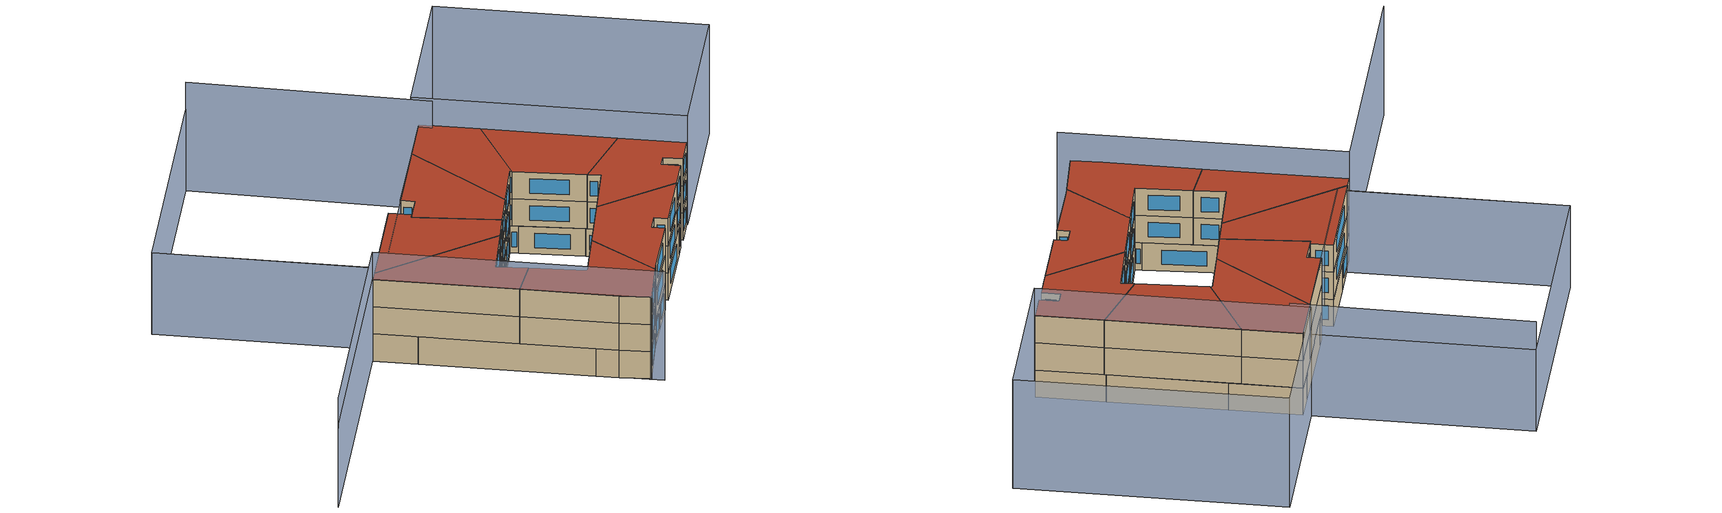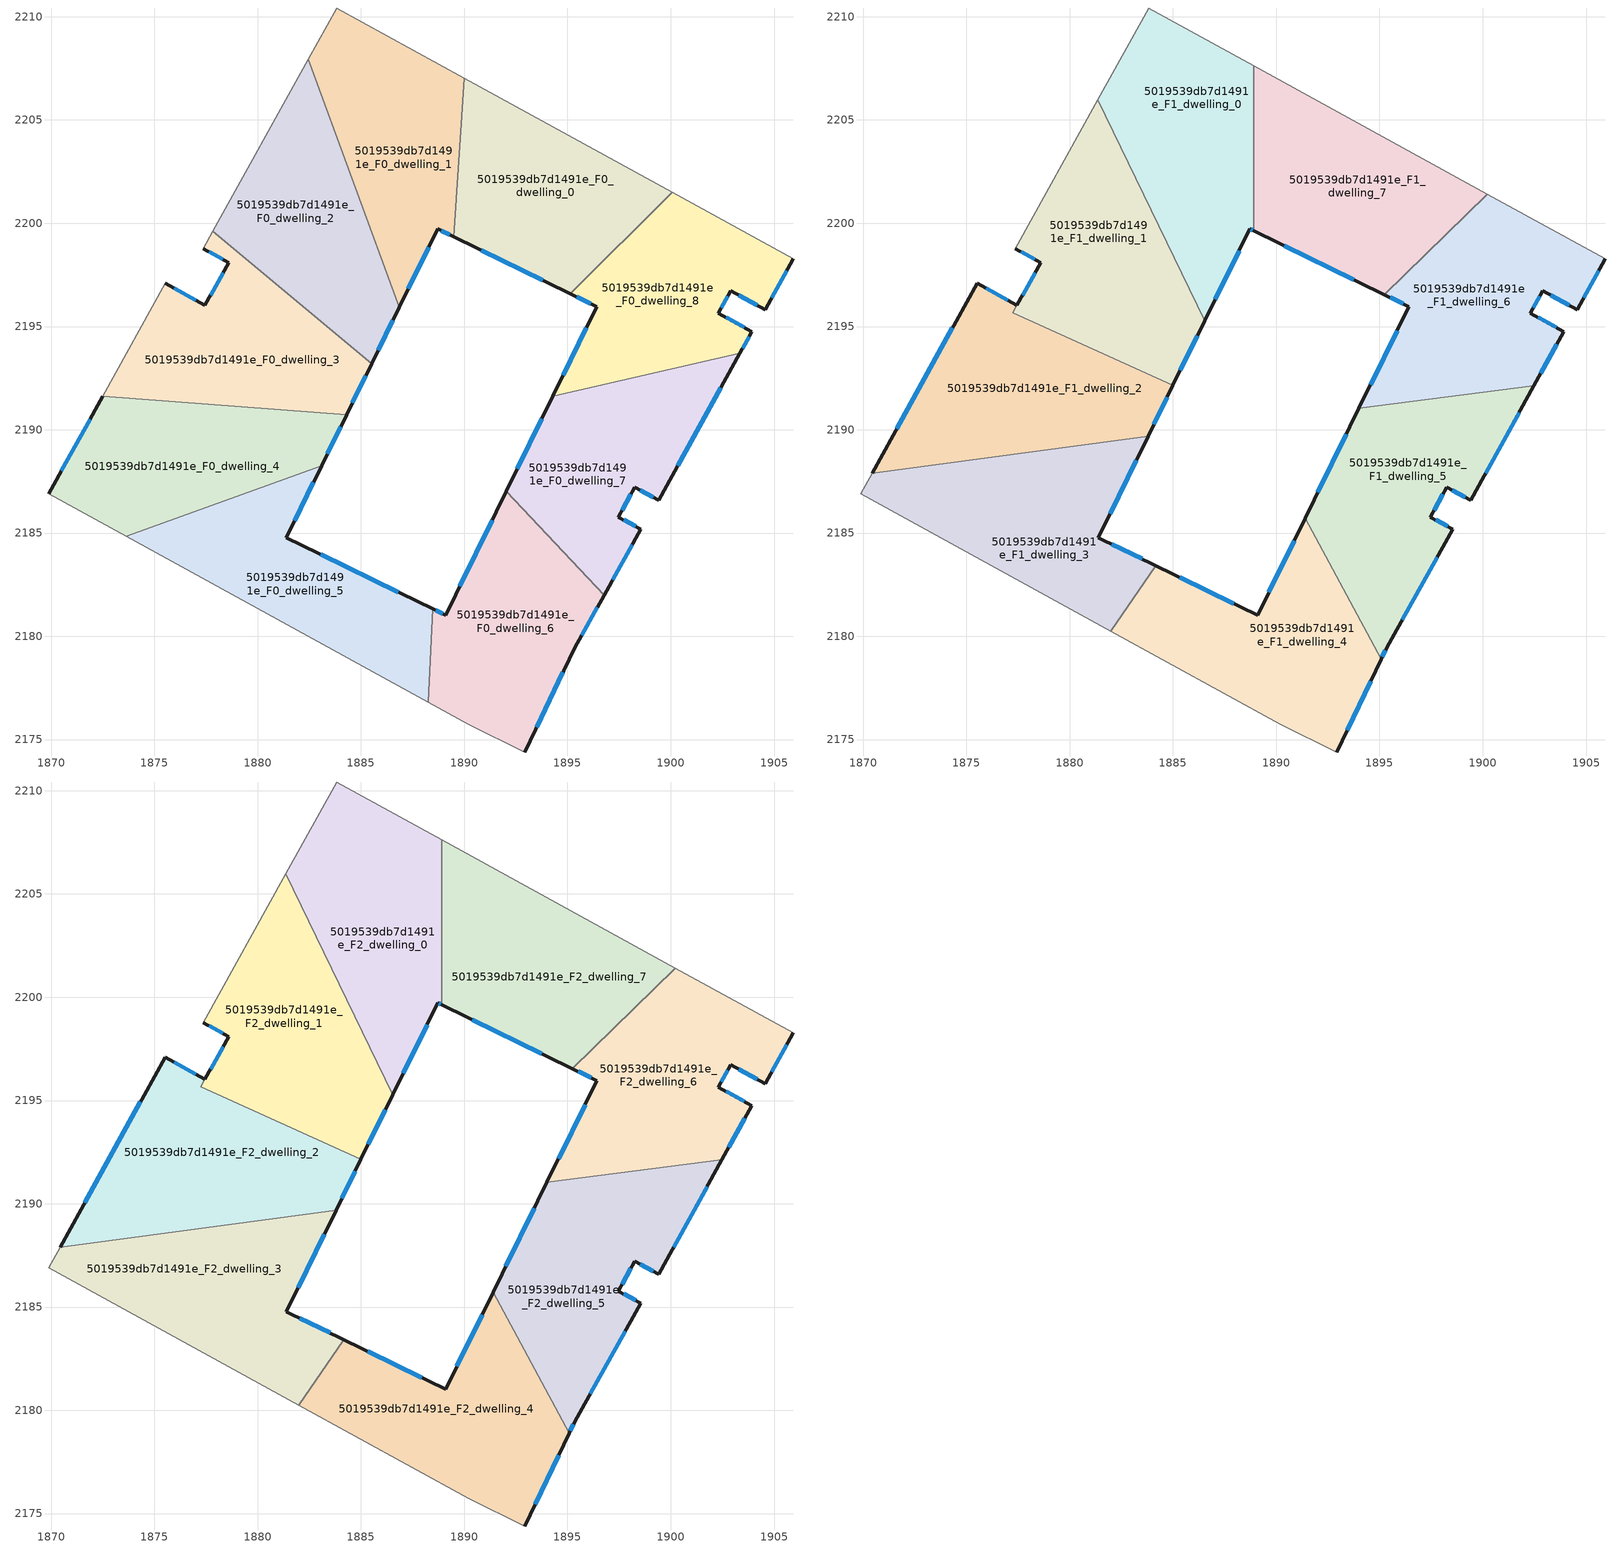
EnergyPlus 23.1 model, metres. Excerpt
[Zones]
5019539db7d1491e_F0_dwelling_0
 floor ground (EU_floor_Construction): 1900.07,2201.5 1895.14,2196.59 1889.49,2199.34 1889.99,2207.03 z0
 wall outside (EU_wall_Construction): 1889.49,2199.34 1895.14,2196.59 z0:3
 wall to 5019539db7d1491e_F0_dwelling_1 (EU_wall_Construction): 1889.99,2207.03 1889.49,2199.34 z0:3
 wall adiabatic (EU_wall_Construction): 1900.07,2201.5 1889.99,2207.03 z0:3
 wall to 5019539db7d1491e_F0_dwelling_8 (EU_wall_Construction): 1895.14,2196.59 1900.07,2201.5 z0:3
 window (EU_Window_Construction): 1890.82,2198.7 1893.81,2197.23 z0.7:2.3
 ceiling adiabatic (EU_roof_Construction): 1900.07,2201.5 1889.99,2207.03 1889.49,2199.35 1895.14,2196.59 z3
5019539db7d1491e_F0_dwelling_1
 floor ground (EU_floor_Construction): 1889.99,2207.03 1889.49,2199.34 1888.71,2199.72 1886.85,2195.93 1882.44,2207.93 1883.82,2210.42 z0
 wall outside (EU_wall_Construction): 1886.85,2195.93 1888.71,2199.72 1889.49,2199.34 z0:3
 wall to 5019539db7d1491e_F0_dwelling_2 (EU_wall_Construction): 1882.44,2207.93 1886.85,2195.93 z0:3
 wall adiabatic (EU_wall_Construction): 1889.99,2207.03 1883.82,2210.42 1882.44,2207.93 z0:3
 window (EU_Window_Construction): 1888.9,2199.64 1889.31,2199.43 / 1887.29,2196.82 1888.28,2198.83 z0.7:2.3
5019539db7d1491e_F0_dwelling_2
 floor ground (EU_floor_Construction): 1882.44,2207.93 1886.85,2195.93 1885.52,2193.2 1877.84,2199.61 z0
 wall outside (EU_wall_Construction): 1885.52,2193.2 1886.85,2195.93 z0:3
 wall to 5019539db7d1491e_F0_dwelling_3 (EU_wall_Construction): 1877.84,2199.61 1885.52,2193.2 z0:3
 wall adiabatic (EU_wall_Construction): 1882.44,2207.93 1877.84,2199.61 z0:3
 window (EU_Window_Construction): 1885.83,2193.84 1886.54,2195.29 z0.7:2.3
5019539db7d1491e_F0_dwelling_3
 floor ground (EU_floor_Construction): 1885.52,2193.2 1884.3,2190.73 1872.5,2191.63 1875.52,2197.09 1877.45,2196.03 1878.59,2198.1 1877.37,2198.77 1877.84,2199.61 z0
 wall outside (EU_wall_Construction): 1877.37,2198.77 1878.59,2198.1 1877.45,2196.03 1875.52,2197.09 / 1884.3,2190.73 1885.52,2193.2 z0:3
 wall adiabatic (EU_wall_Construction): 1877.84,2199.61 1877.37,2198.77 / 1875.52,2197.09 1872.5,2191.63 z0:3
 wall to 5019539db7d1491e_F0_dwelling_4 (EU_wall_Construction): 1872.5,2191.63 1884.3,2190.73 z0:3
 window (EU_Window_Construction): 1878.32,2197.61 1877.72,2196.52 / 1877.66,2198.61 1878.3,2198.25 / 1884.59,2191.31 1885.23,2192.62 / 1876.99,2196.28 1875.97,2196.85 z0.7:2.3
5019539db7d1491e_F0_dwelling_4
 floor ground (EU_floor_Construction): 1884.3,2190.73 1883.1,2188.27 1873.63,2184.83 1869.88,2186.89 1872.5,2191.63 z0
 wall outside (EU_wall_Construction): 1883.1,2188.27 1884.3,2190.73 / 1872.5,2191.63 1869.88,2186.89 z0:3
 wall to 5019539db7d1491e_F0_dwelling_5 (EU_wall_Construction): 1873.63,2184.83 1883.1,2188.27 z0:3
 wall adiabatic (EU_wall_Construction): 1869.88,2186.89 1873.63,2184.83 z0:3
 window (EU_Window_Construction): 1883.38,2188.84 1884.02,2190.15 / 1871.89,2190.52 1870.5,2188.01 z0.7:2.3
5019539db7d1491e_F0_dwelling_5
 floor ground (EU_floor_Construction): 1883.1,2188.27 1881.39,2184.78 1888.48,2181.32 1888.27,2176.8 1873.63,2184.83 z0
 wall outside (EU_wall_Construction): 1888.48,2181.32 1881.39,2184.78 1883.1,2188.27 z0:3
 wall to 5019539db7d1491e_F0_dwelling_6 (EU_wall_Construction): 1888.27,2176.8 1888.48,2181.32 z0:3
 wall adiabatic (EU_wall_Construction): 1873.63,2184.83 1888.27,2176.8 z0:3
 window (EU_Window_Construction): 1881.79,2185.6 1882.69,2187.45 / 1886.82,2182.14 1883.05,2183.97 z0.7:2.3
5019539db7d1491e_F0_dwelling_6
 floor ground (EU_floor_Construction): 1892.04,2187.03 1896.77,2182 1895.35,2179.46 1892.94,2174.4 1890.21,2175.74 1888.27,2176.8 1888.48,2181.32 1889.1,2181.02 z0
 wall outside (EU_wall_Construction): 1892.04,2187.03 1889.1,2181.02 1888.48,2181.32 / 1892.94,2174.4 1895.35,2179.46 1896.77,2182 z0:3
 wall adiabatic (EU_wall_Construction): 1888.27,2176.8 1890.21,2175.74 1892.94,2174.4 z0:3
 wall to 5019539db7d1491e_F0_dwelling_7 (EU_wall_Construction): 1896.77,2182 1892.04,2187.03 z0:3
 window (EU_Window_Construction): 1888.95,2181.09 1888.63,2181.25 / 1891.35,2185.62 1889.79,2182.43 / 1895.68,2180.05 1896.43,2181.4 / 1893.5,2175.59 1894.78,2178.27 z0.7:2.3
5019539db7d1491e_F0_dwelling_7
 floor ground (EU_floor_Construction): 1903.35,2193.7 1899.42,2186.59 1898.25,2187.22 1897.45,2185.77 1898.55,2185.18 1896.77,2182 1892.04,2187.03 1894.29,2191.61 z0
 wall outside (EU_wall_Construction): 1896.77,2182 1898.55,2185.18 1897.45,2185.77 1898.25,2187.22 1899.42,2186.59 1903.35,2193.7 / 1894.29,2191.61 1892.04,2187.03 z0:3
 wall to 5019539db7d1491e_F0_dwelling_8 (EU_wall_Construction): 1903.35,2193.7 1894.29,2191.61 z0:3
 window (EU_Window_Construction): 1897.64,2186.11 1898.06,2186.88 / 1898.3,2185.32 1897.71,2185.63 / 1897.19,2182.74 1898.13,2184.43 / 1893.76,2190.54 1892.57,2188.11 / 1900.34,2188.26 1902.42,2192.03 / 1898.53,2187.07 1899.14,2186.74 z0.7:2.3
5019539db7d1491e_F0_dwelling_8
 floor ground (EU_floor_Construction): 1905.93,2198.27 1904.57,2195.81 1902.9,2196.73 1902.31,2195.65 1903.93,2194.75 1903.35,2193.7 1894.29,2191.61 1896.42,2195.96 1895.14,2196.59 1900.07,2201.5 z0
 wall outside (EU_wall_Construction): 1903.35,2193.7 1903.93,2194.75 1902.31,2195.65 1902.9,2196.73 1904.57,2195.81 1905.93,2198.27 / 1895.14,2196.59 1896.42,2195.96 1894.29,2191.61 z0:3
 wall adiabatic (EU_wall_Construction): 1905.93,2198.27 1900.07,2201.5 z0:3
 window (EU_Window_Construction): 1903.48,2193.95 1903.79,2194.51 / 1895.92,2194.94 1894.79,2192.63 / 1895.44,2196.44 1896.12,2196.11 / 1904.89,2196.39 1905.61,2197.69 / 1903.29,2196.51 1904.18,2196.02 / 1902.45,2195.9 1902.76,2196.47 / 1903.55,2194.96 1902.69,2195.44 z0.7:2.3
5019539db7d1491e_F1_dwelling_0
 floor to 5019539db7d1491e_F0_dwelling_1 (EU_floor_Construction): 1888.9,2207.63 1888.9,2199.63 1888.71,2199.72 1886.85,2195.93 1882.44,2207.93 1883.82,2210.42 z3
 floor to 5019539db7d1491e_F0_dwelling_2 (EU_floor_Construction): 1882.44,2207.93 1886.85,2195.93 1886.53,2195.28 1881.36,2205.97 z3
 wall outside (EU_wall_Construction): 1886.53,2195.28 1888.71,2199.72 1888.9,2199.63 z3:6
 wall to 5019539db7d1491e_F1_dwelling_7 (EU_wall_Construction): 1888.9,2199.63 1888.9,2207.63 z3:6
 wall to 5019539db7d1491e_F1_dwelling_1 (EU_wall_Construction): 1881.35,2205.97 1886.53,2195.28 z3:6
 wall adiabatic (EU_wall_Construction): 1888.9,2207.63 1883.82,2210.42 1881.35,2205.97 z3:6
 window (EU_Window_Construction): 1888.76,2199.7 1888.86,2199.65 / 1887.04,2196.32 1888.2,2198.68 z3.7:5.3
5019539db7d1491e_F1_dwelling_1
 floor to 5019539db7d1491e_F0_dwelling_2 (EU_floor_Construction): 1881.36,2205.97 1886.53,2195.28 1885.51,2193.2 1877.84,2199.61 z3
 floor to 5019539db7d1491e_F0_dwelling_3 (EU_floor_Construction): 1885.51,2193.2 1885,2192.15 1877.24,2195.67 1878.59,2198.1 1877.37,2198.77 1877.84,2199.61 z3
 wall outside (EU_wall_Construction): 1877.37,2198.77 1878.59,2198.1 1877.45,2196.03 / 1885,2192.15 1886.53,2195.28 z3:6
 wall adiabatic (EU_wall_Construction): 1881.35,2205.97 1877.37,2198.77 z3:6
 wall to 5019539db7d1491e_F1_dwelling_2 (EU_wall_Construction): 1877.45,2196.03 1877.24,2195.67 1885,2192.15 z3:6
 window (EU_Window_Construction): 1877.66,2198.61 1878.3,2198.25 / 1885.36,2192.88 1886.17,2194.54 / 1878.32,2197.61 1877.72,2196.52 z3.7:5.3
5019539db7d1491e_F1_dwelling_2
 floor to 5019539db7d1491e_F0_dwelling_3 (EU_floor_Construction): 1885,2192.15 1884.3,2190.73 1872.5,2191.63 1875.52,2197.09 1877.45,2196.03 1877.24,2195.67 z3
 floor to 5019539db7d1491e_F0_dwelling_4 (EU_floor_Construction): 1884.3,2190.73 1883.79,2189.69 1870.44,2187.9 1872.5,2191.63 z3
 wall outside (EU_wall_Construction): 1877.45,2196.03 1875.52,2197.09 1870.44,2187.9 / 1883.79,2189.69 1885,2192.15 z3:6
 wall to 5019539db7d1491e_F1_dwelling_3 (EU_wall_Construction): 1870.44,2187.9 1883.79,2189.69 z3:6
 window (EU_Window_Construction): 1874.32,2194.94 1871.63,2190.06 / 1876.99,2196.28 1875.97,2196.85 / 1884.08,2190.27 1884.72,2191.57 z3.7:5.3
5019539db7d1491e_F1_dwelling_3
 floor to 5019539db7d1491e_F0_dwelling_5 (EU_floor_Construction): 1883.1,2188.27 1881.39,2184.78 1884.17,2183.43 1881.99,2180.24 1873.63,2184.83 z3
 floor to 5019539db7d1491e_F0_dwelling_4 (EU_floor_Construction): 1883.79,2189.69 1883.1,2188.27 1873.63,2184.83 1869.88,2186.89 1870.44,2187.9 z3
 wall outside (EU_wall_Construction): 1884.17,2183.43 1881.39,2184.78 1883.79,2189.69 z3:6
 wall to 5019539db7d1491e_F1_dwelling_4 (EU_wall_Construction): 1881.99,2180.24 1884.17,2183.43 z3:6
 wall adiabatic (EU_wall_Construction): 1870.44,2187.9 1869.88,2186.89 1881.99,2180.24 z3:6
 window (EU_Window_Construction): 1881.95,2185.93 1883.23,2188.54 / 1883.51,2183.75 1882.04,2184.46 z3.7:5.3
5019539db7d1491e_F1_dwelling_4
 floor to 5019539db7d1491e_F0_dwelling_6 (EU_floor_Construction): 1891.4,2185.72 1895.08,2178.89 1892.94,2174.4 1890.21,2175.74 1888.27,2176.8 1888.48,2181.32 1889.1,2181.02 z3
 floor to 5019539db7d1491e_F0_dwelling_5 (EU_floor_Construction): 1888.48,2181.32 1888.27,2176.8 1881.99,2180.24 1884.17,2183.43 z3
 wall outside (EU_wall_Construction): 1891.4,2185.72 1889.1,2181.02 1884.17,2183.43 / 1892.94,2174.4 1895.08,2178.89 z3:6
 wall adiabatic (EU_wall_Construction): 1881.99,2180.24 1890.21,2175.74 1892.94,2174.4 z3:6
 wall to 5019539db7d1491e_F1_dwelling_5 (EU_wall_Construction): 1895.08,2178.89 1891.4,2185.72 z3:6
 window (EU_Window_Construction): 1887.94,2181.59 1885.33,2182.86 / 1890.86,2184.62 1889.64,2182.13 / 1893.44,2175.45 1894.57,2177.83 z3.7:5.3
5019539db7d1491e_F1_dwelling_5
 floor to 5019539db7d1491e_F0_dwelling_7 (EU_floor_Construction): 1902.48,2192.12 1899.42,2186.59 1898.25,2187.22 1897.45,2185.77 1898.55,2185.18 1896.77,2182 1892.04,2187.03 1894,2191.03 z3
 floor to 5019539db7d1491e_F0_dwelling_6 (EU_floor_Construction): 1892.04,2187.03 1896.77,2182 1895.35,2179.46 1895.08,2178.89 1891.4,2185.72 z3
 wall outside (EU_wall_Construction): 1895.08,2178.89 1895.35,2179.46 1898.55,2185.18 1897.45,2185.77 1898.25,2187.22 1899.42,2186.59 1902.48,2192.12 / 1894,2191.03 1891.4,2185.72 z3:6
 wall to 5019539db7d1491e_F1_dwelling_6 (EU_wall_Construction): 1902.48,2192.12 1894,2191.03 z3:6
 window (EU_Window_Construction): 1897.64,2186.11 1898.06,2186.88 / 1898.3,2185.32 1897.71,2185.63 / 1896.1,2180.8 1897.8,2183.84 / 1895.14,2179.02 1895.28,2179.32 / 1893.39,2189.78 1892.01,2186.97 / 1900.14,2187.89 1901.76,2190.83 / 1898.53,2187.07 1899.14,2186.74 z3.7:5.3
5019539db7d1491e_F1_dwelling_6
 floor to 5019539db7d1491e_F0_dwelling_8 (EU_floor_Construction): 1905.93,2198.27 1904.57,2195.81 1902.9,2196.73 1902.31,2195.65 1903.93,2194.75 1903.35,2193.7 1894.29,2191.61 1896.42,2195.96 1895.23,2196.54 1900.22,2201.41 z3
 floor to 5019539db7d1491e_F0_dwelling_7 (EU_floor_Construction): 1903.35,2193.7 1902.48,2192.12 1894,2191.03 1894.29,2191.61 z3
 wall outside (EU_wall_Construction): 1902.48,2192.12 1903.93,2194.75 1902.31,2195.65 1902.9,2196.73 1904.57,2195.81 1905.93,2198.27 / 1895.23,2196.54 1896.42,2195.96 1894,2191.03 z3:6
 wall to 5019539db7d1491e_F1_dwelling_7 (EU_wall_Construction): 1900.22,2201.41 1895.23,2196.54 z3:6
 wall adiabatic (EU_wall_Construction): 1905.93,2198.27 1900.22,2201.41 z3:6
 window (EU_Window_Construction): 1902.82,2192.74 1903.59,2194.14 / 1895.85,2194.8 1894.57,2192.19 / 1895.51,2196.41 1896.14,2196.1 / 1904.89,2196.39 1905.61,2197.69 / 1903.29,2196.51 1904.18,2196.02 / 1902.45,2195.9 1902.76,2196.47 / 1903.55,2194.96 1902.69,2195.44 z3.7:5.3
5019539db7d1491e_F1_dwelling_7
 floor to 5019539db7d1491e_F0_dwelling_1 (EU_floor_Construction): 1889.99,2207.03 1889.49,2199.35 1888.9,2199.63 1888.9,2207.63 z3
 floor to 5019539db7d1491e_F0_dwelling_8 (EU_floor_Construction): 1900.22,2201.41 1895.23,2196.54 1895.14,2196.59 1900.07,2201.5 z3
 floor adiabatic (EU_floor_Construction): 1900.07,2201.5 1895.14,2196.59 1895.23,2196.54 1889.49,2199.35 1889.99,2207.03 z3
 wall outside (EU_wall_Construction): 1888.9,2199.63 1895.23,2196.54 z3:6
 wall adiabatic (EU_wall_Construction): 1900.22,2201.41 1888.9,2207.63 z3:6
 window (EU_Window_Construction): 1890.39,2198.91 1893.75,2197.27 z3.7:5.3
5019539db7d1491e_F2_dwelling_0
 floor to 5019539db7d1491e_F1_dwelling_0 (EU_floor_Construction): 1888.9,2207.63 1888.9,2199.63 1888.71,2199.72 1886.53,2195.28 1881.35,2205.97 1883.82,2210.42 z6
 wall outside (EU_wall_Construction): 1886.53,2195.28 1888.71,2199.72 1888.9,2199.63 z6:9
 wall to 5019539db7d1491e_F2_dwelling_7 (EU_wall_Construction): 1888.9,2199.63 1888.9,2207.63 z6:9
 wall to 5019539db7d1491e_F2_dwelling_1 (EU_wall_Construction): 1881.35,2205.97 1886.53,2195.28 z6:9
 wall adiabatic (EU_wall_Construction): 1888.9,2207.63 1883.82,2210.42 1881.35,2205.97 z6:9
 window (EU_Window_Construction): 1888.76,2199.7 1888.86,2199.65 / 1887.04,2196.32 1888.2,2198.68 z6.7:8.3
 roof outside (EU_roof_Construction): 1886.53,2195.28 1888.71,2199.72 1888.9,2199.63 1888.9,2207.63 1883.82,2210.42 1881.35,2205.97 z9
5019539db7d1491e_F2_dwelling_1
 floor to 5019539db7d1491e_F1_dwelling_1 (EU_floor_Construction): 1881.35,2205.97 1886.53,2195.28 1885,2192.15 1877.24,2195.67 1878.59,2198.1 1877.37,2198.77 z6
 wall outside (EU_wall_Construction): 1877.37,2198.77 1878.59,2198.1 1877.45,2196.03 / 1885,2192.15 1886.53,2195.28 z6:9
 wall adiabatic (EU_wall_Construction): 1881.35,2205.97 1877.37,2198.77 z6:9
 wall to 5019539db7d1491e_F2_dwelling_2 (EU_wall_Construction): 1877.45,2196.03 1877.24,2195.67 1885,2192.15 z6:9
 window (EU_Window_Construction): 1877.66,2198.61 1878.3,2198.25 / 1885.36,2192.88 1886.17,2194.54 / 1878.32,2197.61 1877.72,2196.52 z6.7:8.3
 roof outside (EU_roof_Construction): 1885,2192.15 1886.53,2195.28 1881.35,2205.97 1877.37,2198.77 1878.59,2198.1 1877.24,2195.67 z9
5019539db7d1491e_F2_dwelling_2
 floor to 5019539db7d1491e_F1_dwelling_2 (EU_floor_Construction): 1885,2192.15 1883.79,2189.69 1870.44,2187.9 1875.52,2197.09 1877.45,2196.03 1877.24,2195.67 z6
 wall outside (EU_wall_Construction): 1877.45,2196.03 1875.52,2197.09 1870.44,2187.9 / 1883.79,2189.69 1885,2192.15 z6:9
 wall to 5019539db7d1491e_F2_dwelling_3 (EU_wall_Construction): 1870.44,2187.9 1883.79,2189.69 z6:9
 window (EU_Window_Construction): 1874.32,2194.94 1871.63,2190.06 / 1876.99,2196.28 1875.97,2196.85 / 1884.08,2190.27 1884.72,2191.57 z6.7:8.3
 roof outside (EU_roof_Construction): 1883.79,2189.69 1885,2192.15 1877.24,2195.67 1877.45,2196.03 1875.52,2197.09 1870.44,2187.9 z9
5019539db7d1491e_F2_dwelling_3
 floor to 5019539db7d1491e_F1_dwelling_3 (EU_floor_Construction): 1883.79,2189.69 1881.39,2184.78 1884.17,2183.43 1881.99,2180.24 1869.88,2186.89 1870.44,2187.9 z6
 wall outside (EU_wall_Construction): 1884.17,2183.43 1881.39,2184.78 1883.79,2189.69 z6:9
 wall to 5019539db7d1491e_F2_dwelling_4 (EU_wall_Construction): 1881.99,2180.24 1884.17,2183.43 z6:9
 wall adiabatic (EU_wall_Construction): 1870.44,2187.9 1869.88,2186.89 1881.99,2180.24 z6:9
 window (EU_Window_Construction): 1881.95,2185.93 1883.23,2188.54 / 1883.51,2183.75 1882.04,2184.46 z6.7:8.3
 roof outside (EU_roof_Construction): 1881.99,2180.24 1884.17,2183.43 1881.39,2184.78 1883.79,2189.69 1870.44,2187.9 1869.88,2186.89 z9
5019539db7d1491e_F2_dwelling_4
 floor to 5019539db7d1491e_F1_dwelling_4 (EU_floor_Construction): 1891.4,2185.72 1895.08,2178.89 1892.94,2174.4 1890.21,2175.74 1881.99,2180.24 1884.17,2183.43 1889.1,2181.02 z6
 wall outside (EU_wall_Construction): 1891.4,2185.72 1889.1,2181.02 1884.17,2183.43 / 1892.94,2174.4 1895.08,2178.89 z6:9
 wall adiabatic (EU_wall_Construction): 1881.99,2180.24 1890.21,2175.74 1892.94,2174.4 z6:9
 wall to 5019539db7d1491e_F2_dwelling_5 (EU_wall_Construction): 1895.08,2178.89 1891.4,2185.72 z6:9
 window (EU_Window_Construction): 1887.94,2181.59 1885.33,2182.86 / 1890.86,2184.62 1889.64,2182.13 / 1893.44,2175.45 1894.57,2177.83 z6.7:8.3
 roof outside (EU_roof_Construction): 1892.94,2174.4 1895.08,2178.89 1891.4,2185.72 1889.1,2181.02 1884.17,2183.43 1881.99,2180.24 1890.21,2175.74 z9
5019539db7d1491e_F2_dwelling_5
 floor to 5019539db7d1491e_F1_dwelling_5 (EU_floor_Construction): 1902.48,2192.12 1899.42,2186.59 1898.25,2187.22 1897.45,2185.77 1898.55,2185.18 1895.35,2179.46 1895.08,2178.89 1891.4,2185.72 1894,2191.03 z6
 wall outside (EU_wall_Construction): 1895.08,2178.89 1895.35,2179.46 1898.55,2185.18 1897.45,2185.77 1898.25,2187.22 1899.42,2186.59 1902.48,2192.12 / 1894,2191.03 1891.4,2185.72 z6:9
 wall to 5019539db7d1491e_F2_dwelling_6 (EU_wall_Construction): 1902.48,2192.12 1894,2191.03 z6:9
 window (EU_Window_Construction): 1897.64,2186.11 1898.06,2186.88 / 1898.3,2185.32 1897.71,2185.63 / 1896.1,2180.8 1897.8,2183.84 / 1895.14,2179.02 1895.28,2179.32 / 1893.39,2189.78 1892.01,2186.97 / 1900.14,2187.89 1901.76,2190.83 / 1898.53,2187.07 1899.14,2186.74 z6.7:8.3
 roof outside (EU_roof_Construction): 1895.35,2179.46 1898.55,2185.18 1897.45,2185.77 1898.25,2187.22 1899.42,2186.59 1902.48,2192.12 1894,2191.03 1891.4,2185.72 1895.08,2178.89 z9
5019539db7d1491e_F2_dwelling_6
 floor to 5019539db7d1491e_F1_dwelling_6 (EU_floor_Construction): 1905.93,2198.27 1904.57,2195.81 1902.9,2196.73 1902.31,2195.65 1903.93,2194.75 1902.48,2192.12 1894,2191.03 1896.42,2195.96 1895.23,2196.54 1900.22,2201.41 z6
 wall outside (EU_wall_Construction): 1902.48,2192.12 1903.93,2194.75 1902.31,2195.65 1902.9,2196.73 1904.57,2195.81 1905.93,2198.27 / 1895.23,2196.54 1896.42,2195.96 1894,2191.03 z6:9
 wall to 5019539db7d1491e_F2_dwelling_7 (EU_wall_Construction): 1900.22,2201.41 1895.23,2196.54 z6:9
 wall adiabatic (EU_wall_Construction): 1905.93,2198.27 1900.22,2201.41 z6:9
 window (EU_Window_Construction): 1902.82,2192.74 1903.59,2194.14 / 1895.85,2194.8 1894.57,2192.19 / 1895.51,2196.41 1896.14,2196.1 / 1904.89,2196.39 1905.61,2197.69 / 1903.29,2196.51 1904.18,2196.02 / 1902.45,2195.9 1902.76,2196.47 / 1903.55,2194.96 1902.69,2195.44 z6.7:8.3
 roof outside (EU_roof_Construction): 1902.48,2192.12 1903.93,2194.75 1902.31,2195.65 1902.9,2196.73 1904.57,2195.81 1905.93,2198.27 1900.22,2201.41 1895.23,2196.54 1896.42,2195.96 1894,2191.03 z9
5019539db7d1491e_F2_dwelling_7
 floor to 5019539db7d1491e_F1_dwelling_7 (EU_floor_Construction): 1900.22,2201.41 1895.23,2196.54 1888.9,2199.63 1888.9,2207.63 z6
 wall outside (EU_wall_Construction): 1888.9,2199.63 1895.23,2196.54 z6:9
 wall adiabatic (EU_wall_Construction): 1900.22,2201.41 1888.9,2207.63 z6:9
 window (EU_Window_Construction): 1890.39,2198.91 1893.75,2197.27 z6.7:8.3
 roof outside (EU_roof_Construction): 1900.22,2201.41 1888.9,2207.63 1888.9,2199.63 1895.23,2196.54 z9
shading: 1857.54,2164.45 1869.83,2186.92 / 1869.83,2186.92 1893.97,2173.71 / 1884.78,2209.38 1864.6,2220.92 / 1906.01,2198.23 1883.16,2210.78 / 1883.16,2210.78 1890.87,2224.83 / 1890.87,2224.83 1913.72,2212.28 / 1913.72,2212.28 1906.01,2198.23 z0:12; 1852.46,2198.85 1870.89,2188.71 / 1870.89,2188.71 1857.52,2164.4 / 1852.43,2198.8 1864.63,2220.98 / 1864.63,2220.98 1883.82,2210.42 / 1883.82,2210.42 1871.62,2188.25 / 1871.62,2188.25 1852.43,2198.8 z0:9
[Building]
EU S2 Campaign: North Axis=0; Terrain=City; Solar Distribution=FullExterior
[Site:Location]
Budapest.Ferenc.Liszt.Intl.AP: Latitude=47.437; Longitude=19.256; Time Zone=1; Elevation=185
[SizingPeriod:WeatherFileDays]
AnnualSizingPeriod: Begin Month=1; Begin Day of Month=1; End Month=12; End Day of Month=31; Day of Week for Start Day=Monday; Use Weather File Daylight Saving Period=No; Use Weather File Rain and Snow Indicators=No
[MATERIAL]
EU_InternalMass_Material: Roughness=MediumRough; Thickness=0.1; Conductivity=1; Density=1800; Specific Heat=900; Thermal Absorptance=0.9; Solar Absorptance=0.7; Visible Absorptance=0.7
[MATERIAL:NOMASS] Roughness=MediumRough; Thermal Absorptance=0.9; Solar Absorptance=0.7; Visible Absorptance=0.7
Name | Thermal Resistance
EU_wall_NoMass | 0.832559
EU_roof_NoMass | 1.39638
EU_floor_NoMass | 0.872794
[WINDOWMATERIAL:SIMPLEGLAZINGSYSTEM]
EU_Window_SimpleGlazing: UFactor=2.79869; Solar Heat Gain Coefficient=0.75; Visible Transmittance=0.75
[CONSTRUCTION]
EU_wall_Construction: EU_wall_NoMass
EU_roof_Construction: EU_roof_NoMass
EU_floor_Construction: EU_floor_NoMass
EU_Window_Construction: EU_Window_SimpleGlazing
EU_InternalMass_Construction: EU_InternalMass_Material
[ZONE] Type=1; Multiplier=1; Ceiling Height=autocalculate; Floor Area=autocalculate; Part of Total Floor Area=Yes
Name | Volume
5019539db7d1491e_F0_dwelling_0 | 182.316
5019539db7d1491e_F1_dwelling_0; 5019539db7d1491e_F2_dwelling_0 | 205.116
5019539db7d1491e_F0_dwelling_1 | 182.335
5019539db7d1491e_F1_dwelling_1; 5019539db7d1491e_F2_dwelling_1 | 201.797
5019539db7d1491e_F0_dwelling_2 | 182.312
5019539db7d1491e_F1_dwelling_2; 5019539db7d1491e_F2_dwelling_2 | 208.417
5019539db7d1491e_F0_dwelling_3 | 182.293
5019539db7d1491e_F1_dwelling_3; 5019539db7d1491e_F2_dwelling_3 | 205.115
5019539db7d1491e_F0_dwelling_4 | 182.336
5019539db7d1491e_F1_dwelling_4; 5019539db7d1491e_F2_dwelling_4 | 205.125
5019539db7d1491e_F0_dwelling_5 | 182.307
5019539db7d1491e_F1_dwelling_5; 5019539db7d1491e_F2_dwelling_5 | 205.102
5019539db7d1491e_F0_dwelling_6 | 182.315
5019539db7d1491e_F1_dwelling_6; 5019539db7d1491e_F2_dwelling_6 | 205.106
5019539db7d1491e_F0_dwelling_7 | 182.318
5019539db7d1491e_F1_dwelling_7; 5019539db7d1491e_F2_dwelling_7 | 205.1
5019539db7d1491e_F0_dwelling_8 | 182.338
[INTERNALMASS] Construction=EU_InternalMass_Construction
Name | Zone or ZoneList | Surface Area
5019539db7d1491e_F0_dwelling_0_EU_InternalMass | 5019539db7d1491e_F0_dwelling_0 | 60.7719
5019539db7d1491e_F0_dwelling_1_EU_InternalMass | 5019539db7d1491e_F0_dwelling_1 | 60.7783
5019539db7d1491e_F0_dwelling_2_EU_InternalMass | 5019539db7d1491e_F0_dwelling_2 | 60.7708
5019539db7d1491e_F0_dwelling_3_EU_InternalMass | 5019539db7d1491e_F0_dwelling_3 | 60.7642
5019539db7d1491e_F0_dwelling_4_EU_InternalMass | 5019539db7d1491e_F0_dwelling_4 | 60.7785
5019539db7d1491e_F0_dwelling_5_EU_InternalMass | 5019539db7d1491e_F0_dwelling_5 | 60.7688
5019539db7d1491e_F0_dwelling_6_EU_InternalMass | 5019539db7d1491e_F0_dwelling_6 | 60.7717
5019539db7d1491e_F0_dwelling_7_EU_InternalMass | 5019539db7d1491e_F0_dwelling_7 | 60.7725
5019539db7d1491e_F0_dwelling_8_EU_InternalMass | 5019539db7d1491e_F0_dwelling_8 | 60.7792
5019539db7d1491e_F1_dwelling_0_EU_InternalMass | 5019539db7d1491e_F1_dwelling_0 | 68.3722
5019539db7d1491e_F1_dwelling_1_EU_InternalMass | 5019539db7d1491e_F1_dwelling_1 | 67.267
5019539db7d1491e_F1_dwelling_2_EU_InternalMass | 5019539db7d1491e_F1_dwelling_2 | 69.4719
5019539db7d1491e_F1_dwelling_3_EU_InternalMass | 5019539db7d1491e_F1_dwelling_3 | 68.3715
5019539db7d1491e_F1_dwelling_4_EU_InternalMass | 5019539db7d1491e_F1_dwelling_4 | 68.375
5019539db7d1491e_F1_dwelling_5_EU_InternalMass | 5019539db7d1491e_F1_dwelling_5 | 68.3673
5019539db7d1491e_F1_dwelling_6_EU_InternalMass | 5019539db7d1491e_F1_dwelling_6 | 68.3686
5019539db7d1491e_F1_dwelling_7_EU_InternalMass | 5019539db7d1491e_F1_dwelling_7 | 68.3667
5019539db7d1491e_F2_dwelling_0_EU_InternalMass | 5019539db7d1491e_F2_dwelling_0 | 68.3722
5019539db7d1491e_F2_dwelling_1_EU_InternalMass | 5019539db7d1491e_F2_dwelling_1 | 67.267
5019539db7d1491e_F2_dwelling_2_EU_InternalMass | 5019539db7d1491e_F2_dwelling_2 | 69.4719
5019539db7d1491e_F2_dwelling_3_EU_InternalMass | 5019539db7d1491e_F2_dwelling_3 | 68.3715
5019539db7d1491e_F2_dwelling_4_EU_InternalMass | 5019539db7d1491e_F2_dwelling_4 | 68.375
5019539db7d1491e_F2_dwelling_5_EU_InternalMass | 5019539db7d1491e_F2_dwelling_5 | 68.3673
5019539db7d1491e_F2_dwelling_6_EU_InternalMass | 5019539db7d1491e_F2_dwelling_6 | 68.3686
5019539db7d1491e_F2_dwelling_7_EU_InternalMass | 5019539db7d1491e_F2_dwelling_7 | 68.3667
[OTHEREQUIPMENT] Fuel Type=Electricity; Design Level Calculation Method=Watts/Area; Power per Zone Floor Area=1; Fraction Latent=0; Fraction Radiant=0; Fraction Lost=0; Carbon Dioxide Generation Rate=0; EndUse Subcategory=EU_Step8_InternalGains
Name | Zone or ZoneList or Space or SpaceList | Schedule
EU_Step8_InternalGain_5019539db7d1491e_F0_dwelling_0_f000 | 5019539db7d1491e_F0_dwelling_0 | EU_Step8_GainSchedule_5019539db7d1491e_F0_dwelling_0_f000
EU_Step8_InternalGain_5019539db7d1491e_F0_dwelling_1_f000 | 5019539db7d1491e_F0_dwelling_1 | EU_Step8_GainSchedule_5019539db7d1491e_F0_dwelling_1_f000
EU_Step8_InternalGain_5019539db7d1491e_F0_dwelling_2_f000 | 5019539db7d1491e_F0_dwelling_2 | EU_Step8_GainSchedule_5019539db7d1491e_F0_dwelling_2_f000
EU_Step8_InternalGain_5019539db7d1491e_F0_dwelling_3_f000 | 5019539db7d1491e_F0_dwelling_3 | EU_Step8_GainSchedule_5019539db7d1491e_F0_dwelling_3_f000
EU_Step8_InternalGain_5019539db7d1491e_F0_dwelling_4_f000 | 5019539db7d1491e_F0_dwelling_4 | EU_Step8_GainSchedule_5019539db7d1491e_F0_dwelling_4_f000
EU_Step8_InternalGain_5019539db7d1491e_F0_dwelling_5_f000 | 5019539db7d1491e_F0_dwelling_5 | EU_Step8_GainSchedule_5019539db7d1491e_F0_dwelling_5_f000
EU_Step8_InternalGain_5019539db7d1491e_F0_dwelling_6_f000 | 5019539db7d1491e_F0_dwelling_6 | EU_Step8_GainSchedule_5019539db7d1491e_F0_dwelling_6_f000
EU_Step8_InternalGain_5019539db7d1491e_F0_dwelling_7_f000 | 5019539db7d1491e_F0_dwelling_7 | EU_Step8_GainSchedule_5019539db7d1491e_F0_dwelling_7_f000
EU_Step8_InternalGain_5019539db7d1491e_F0_dwelling_8_f000 | 5019539db7d1491e_F0_dwelling_8 | EU_Step8_GainSchedule_5019539db7d1491e_F0_dwelling_8_f000
EU_Step8_InternalGain_5019539db7d1491e_F1_dwelling_0_f000 | 5019539db7d1491e_F1_dwelling_0 | EU_Step8_GainSchedule_5019539db7d1491e_F1_dwelling_0_f000
EU_Step8_InternalGain_5019539db7d1491e_F1_dwelling_1_f000 | 5019539db7d1491e_F1_dwelling_1 | EU_Step8_GainSchedule_5019539db7d1491e_F1_dwelling_1_f000
EU_Step8_InternalGain_5019539db7d1491e_F1_dwelling_2_f000 | 5019539db7d1491e_F1_dwelling_2 | EU_Step8_GainSchedule_5019539db7d1491e_F1_dwelling_2_f000
EU_Step8_InternalGain_5019539db7d1491e_F1_dwelling_3_f000 | 5019539db7d1491e_F1_dwelling_3 | EU_Step8_GainSchedule_5019539db7d1491e_F1_dwelling_3_f000
EU_Step8_InternalGain_5019539db7d1491e_F1_dwelling_4_f000 | 5019539db7d1491e_F1_dwelling_4 | EU_Step8_GainSchedule_5019539db7d1491e_F1_dwelling_4_f000
EU_Step8_InternalGain_5019539db7d1491e_F1_dwelling_5_f000 | 5019539db7d1491e_F1_dwelling_5 | EU_Step8_GainSchedule_5019539db7d1491e_F1_dwelling_5_f000
EU_Step8_InternalGain_5019539db7d1491e_F1_dwelling_6_f000 | 5019539db7d1491e_F1_dwelling_6 | EU_Step8_GainSchedule_5019539db7d1491e_F1_dwelling_6_f000
EU_Step8_InternalGain_5019539db7d1491e_F1_dwelling_7_f000 | 5019539db7d1491e_F1_dwelling_7 | EU_Step8_GainSchedule_5019539db7d1491e_F1_dwelling_7_f000
EU_Step8_InternalGain_5019539db7d1491e_F2_dwelling_0_f000 | 5019539db7d1491e_F2_dwelling_0 | EU_Step8_GainSchedule_5019539db7d1491e_F2_dwelling_0_f000
EU_Step8_InternalGain_5019539db7d1491e_F2_dwelling_1_f000 | 5019539db7d1491e_F2_dwelling_1 | EU_Step8_GainSchedule_5019539db7d1491e_F2_dwelling_1_f000
EU_Step8_InternalGain_5019539db7d1491e_F2_dwelling_2_f000 | 5019539db7d1491e_F2_dwelling_2 | EU_Step8_GainSchedule_5019539db7d1491e_F2_dwelling_2_f000
EU_Step8_InternalGain_5019539db7d1491e_F2_dwelling_3_f000 | 5019539db7d1491e_F2_dwelling_3 | EU_Step8_GainSchedule_5019539db7d1491e_F2_dwelling_3_f000
EU_Step8_InternalGain_5019539db7d1491e_F2_dwelling_4_f000 | 5019539db7d1491e_F2_dwelling_4 | EU_Step8_GainSchedule_5019539db7d1491e_F2_dwelling_4_f000
EU_Step8_InternalGain_5019539db7d1491e_F2_dwelling_5_f000 | 5019539db7d1491e_F2_dwelling_5 | EU_Step8_GainSchedule_5019539db7d1491e_F2_dwelling_5_f000
EU_Step8_InternalGain_5019539db7d1491e_F2_dwelling_6_f000 | 5019539db7d1491e_F2_dwelling_6 | EU_Step8_GainSchedule_5019539db7d1491e_F2_dwelling_6_f000
EU_Step8_InternalGain_5019539db7d1491e_F2_dwelling_7_f000 | 5019539db7d1491e_F2_dwelling_7 | EU_Step8_GainSchedule_5019539db7d1491e_F2_dwelling_7_f000
[ZONEVENTILATION:DESIGNFLOWRATE] Schedule=EU_AlwaysOn; Design Flow Rate Calculation Method=AirChanges/Hour; Air Changes per Hour=0.475469; Ventilation Type=Natural; Fan Pressure Rise=0; Fan Total Efficiency=1; Constant Term Coefficient=1; Temperature Term Coefficient=0; Velocity Term Coefficient=0; Velocity Squared Term Coefficient=0; Minimum Indoor Temperature=-100; Maximum Indoor Temperature=100; Delta Temperature=-100; Minimum Outdoor Temperature=-100; Maximum Outdoor Temperature=100; Maximum Wind Speed=40
Name | Zone or ZoneList or Space or SpaceList
EU_ConstantAir_5019539db7d1491e_F0_dwelling_0 | 5019539db7d1491e_F0_dwelling_0
EU_ConstantAir_5019539db7d1491e_F0_dwelling_1 | 5019539db7d1491e_F0_dwelling_1
EU_ConstantAir_5019539db7d1491e_F0_dwelling_2 | 5019539db7d1491e_F0_dwelling_2
EU_ConstantAir_5019539db7d1491e_F0_dwelling_3 | 5019539db7d1491e_F0_dwelling_3
EU_ConstantAir_5019539db7d1491e_F0_dwelling_4 | 5019539db7d1491e_F0_dwelling_4
EU_ConstantAir_5019539db7d1491e_F0_dwelling_5 | 5019539db7d1491e_F0_dwelling_5
EU_ConstantAir_5019539db7d1491e_F0_dwelling_6 | 5019539db7d1491e_F0_dwelling_6
EU_ConstantAir_5019539db7d1491e_F0_dwelling_7 | 5019539db7d1491e_F0_dwelling_7
EU_ConstantAir_5019539db7d1491e_F0_dwelling_8 | 5019539db7d1491e_F0_dwelling_8
EU_ConstantAir_5019539db7d1491e_F1_dwelling_0 | 5019539db7d1491e_F1_dwelling_0
EU_ConstantAir_5019539db7d1491e_F1_dwelling_1 | 5019539db7d1491e_F1_dwelling_1
EU_ConstantAir_5019539db7d1491e_F1_dwelling_2 | 5019539db7d1491e_F1_dwelling_2
EU_ConstantAir_5019539db7d1491e_F1_dwelling_3 | 5019539db7d1491e_F1_dwelling_3
EU_ConstantAir_5019539db7d1491e_F1_dwelling_4 | 5019539db7d1491e_F1_dwelling_4
EU_ConstantAir_5019539db7d1491e_F1_dwelling_5 | 5019539db7d1491e_F1_dwelling_5
EU_ConstantAir_5019539db7d1491e_F1_dwelling_6 | 5019539db7d1491e_F1_dwelling_6
EU_ConstantAir_5019539db7d1491e_F1_dwelling_7 | 5019539db7d1491e_F1_dwelling_7
EU_ConstantAir_5019539db7d1491e_F2_dwelling_0 | 5019539db7d1491e_F2_dwelling_0
EU_ConstantAir_5019539db7d1491e_F2_dwelling_1 | 5019539db7d1491e_F2_dwelling_1
EU_ConstantAir_5019539db7d1491e_F2_dwelling_2 | 5019539db7d1491e_F2_dwelling_2
EU_ConstantAir_5019539db7d1491e_F2_dwelling_3 | 5019539db7d1491e_F2_dwelling_3
EU_ConstantAir_5019539db7d1491e_F2_dwelling_4 | 5019539db7d1491e_F2_dwelling_4
EU_ConstantAir_5019539db7d1491e_F2_dwelling_5 | 5019539db7d1491e_F2_dwelling_5
EU_ConstantAir_5019539db7d1491e_F2_dwelling_6 | 5019539db7d1491e_F2_dwelling_6
EU_ConstantAir_5019539db7d1491e_F2_dwelling_7 | 5019539db7d1491e_F2_dwelling_7
[HVACTEMPLATE:THERMOSTAT] Constant Heating Setpoint=20; Constant Cooling Setpoint=50
EU_HeatOnly_5019539db7d1491e_F0_dwelling_0; EU_HeatOnly_5019539db7d1491e_F0_dwelling_1; EU_HeatOnly_5019539db7d1491e_F0_dwelling_2; EU_HeatOnly_5019539db7d1491e_F0_dwelling_3; EU_HeatOnly_5019539db7d1491e_F0_dwelling_4; EU_HeatOnly_5019539db7d1491e_F0_dwelling_5; EU_HeatOnly_5019539db7d1491e_F0_dwelling_6; EU_HeatOnly_5019539db7d1491e_F0_dwelling_7; EU_HeatOnly_5019539db7d1491e_F0_dwelling_8; EU_HeatOnly_5019539db7d1491e_F1_dwelling_0; EU_HeatOnly_5019539db7d1491e_F1_dwelling_1; EU_HeatOnly_5019539db7d1491e_F1_dwelling_2; EU_HeatOnly_5019539db7d1491e_F1_dwelling_3; EU_HeatOnly_5019539db7d1491e_F1_dwelling_4; EU_HeatOnly_5019539db7d1491e_F1_dwelling_5; EU_HeatOnly_5019539db7d1491e_F1_dwelling_6; EU_HeatOnly_5019539db7d1491e_F1_dwelling_7; EU_HeatOnly_5019539db7d1491e_F2_dwelling_0; EU_HeatOnly_5019539db7d1491e_F2_dwelling_1; EU_HeatOnly_5019539db7d1491e_F2_dwelling_2; EU_HeatOnly_5019539db7d1491e_F2_dwelling_3; EU_HeatOnly_5019539db7d1491e_F2_dwelling_4; EU_HeatOnly_5019539db7d1491e_F2_dwelling_5; EU_HeatOnly_5019539db7d1491e_F2_dwelling_6; EU_HeatOnly_5019539db7d1491e_F2_dwelling_7
[HVACTEMPLATE:ZONE:IDEALLOADSAIRSYSTEM] System Availability Schedule=EU_AlwaysOn; Maximum Heating Supply Air Temperature=50; Minimum Cooling Supply Air Temperature=13; Maximum Heating Supply Air Humidity Ratio=0.0156; Minimum Cooling Supply Air Humidity Ratio=0.0077; Heating Limit=NoLimit; Cooling Limit=NoLimit; Heating Availability Schedule=EU_AlwaysOn; Cooling Availability Schedule=EU_CoolingOff; Dehumidification Control Type=ConstantSensibleHeatRatio; Cooling Sensible Heat Ratio=0.7; Dehumidification Setpoint=60; Humidification Control Type=None; Humidification Setpoint=30; Outdoor Air Method=None; Outdoor Air Flow Rate per Person=0.00944; Outdoor Air Flow Rate per Zone Floor Area=0; Outdoor Air Flow Rate per Zone=0; Demand Controlled Ventilation Type=None; Outdoor Air Economizer Type=NoEconomizer; Heat Recovery Type=None; Sensible Heat Recovery Effectiveness=0.7; Latent Heat Recovery Effectiveness=0.65
Name | Template Thermostat
5019539db7d1491e_F0_dwelling_0 | EU_HeatOnly_5019539db7d1491e_F0_dwelling_0
5019539db7d1491e_F0_dwelling_1 | EU_HeatOnly_5019539db7d1491e_F0_dwelling_1
5019539db7d1491e_F0_dwelling_2 | EU_HeatOnly_5019539db7d1491e_F0_dwelling_2
5019539db7d1491e_F0_dwelling_3 | EU_HeatOnly_5019539db7d1491e_F0_dwelling_3
5019539db7d1491e_F0_dwelling_4 | EU_HeatOnly_5019539db7d1491e_F0_dwelling_4
5019539db7d1491e_F0_dwelling_5 | EU_HeatOnly_5019539db7d1491e_F0_dwelling_5
5019539db7d1491e_F0_dwelling_6 | EU_HeatOnly_5019539db7d1491e_F0_dwelling_6
5019539db7d1491e_F0_dwelling_7 | EU_HeatOnly_5019539db7d1491e_F0_dwelling_7
5019539db7d1491e_F0_dwelling_8 | EU_HeatOnly_5019539db7d1491e_F0_dwelling_8
5019539db7d1491e_F1_dwelling_0 | EU_HeatOnly_5019539db7d1491e_F1_dwelling_0
5019539db7d1491e_F1_dwelling_1 | EU_HeatOnly_5019539db7d1491e_F1_dwelling_1
5019539db7d1491e_F1_dwelling_2 | EU_HeatOnly_5019539db7d1491e_F1_dwelling_2
5019539db7d1491e_F1_dwelling_3 | EU_HeatOnly_5019539db7d1491e_F1_dwelling_3
5019539db7d1491e_F1_dwelling_4 | EU_HeatOnly_5019539db7d1491e_F1_dwelling_4
5019539db7d1491e_F1_dwelling_5 | EU_HeatOnly_5019539db7d1491e_F1_dwelling_5
5019539db7d1491e_F1_dwelling_6 | EU_HeatOnly_5019539db7d1491e_F1_dwelling_6
5019539db7d1491e_F1_dwelling_7 | EU_HeatOnly_5019539db7d1491e_F1_dwelling_7
5019539db7d1491e_F2_dwelling_0 | EU_HeatOnly_5019539db7d1491e_F2_dwelling_0
5019539db7d1491e_F2_dwelling_1 | EU_HeatOnly_5019539db7d1491e_F2_dwelling_1
5019539db7d1491e_F2_dwelling_2 | EU_HeatOnly_5019539db7d1491e_F2_dwelling_2
5019539db7d1491e_F2_dwelling_3 | EU_HeatOnly_5019539db7d1491e_F2_dwelling_3
5019539db7d1491e_F2_dwelling_4 | EU_HeatOnly_5019539db7d1491e_F2_dwelling_4
5019539db7d1491e_F2_dwelling_5 | EU_HeatOnly_5019539db7d1491e_F2_dwelling_5
5019539db7d1491e_F2_dwelling_6 | EU_HeatOnly_5019539db7d1491e_F2_dwelling_6
5019539db7d1491e_F2_dwelling_7 | EU_HeatOnly_5019539db7d1491e_F2_dwelling_7
[SIZING:ZONE] Zone Cooling Design Supply Air Temperature Input Method=SupplyAirTemperature; Zone Cooling Design Supply Air Temperature=13; Zone Heating Design Supply Air Temperature Input Method=SupplyAirTemperature; Zone Heating Design Supply Air Temperature=50; Zone Cooling Design Supply Air Humidity Ratio=0.008; Zone Heating Design Supply Air Humidity Ratio=0.008; Cooling Design Air Flow Method=DesignDay; Cooling Design Air Flow Rate=0; Cooling Minimum Air Flow per Zone Floor Area=0.000762; Cooling Minimum Air Flow=0; Cooling Minimum Air Flow Fraction=0.2; Heating Design Air Flow Method=DesignDay; Heating Design Air Flow Rate=0; Heating Maximum Air Flow per Zone Floor Area=0.002032; Heating Maximum Air Flow=0.141576; Heating Maximum Air Flow Fraction=0.3; Account for Dedicated Outdoor Air System=No; Dedicated Outdoor Air System Control Strategy=NeutralSupplyAir; Dedicated Outdoor Air Low Setpoint Temperature for Design=autosize; Dedicated Outdoor Air High Setpoint Temperature for Design=autosize; Zone Load Sizing Method=Sensible Load Only No Latent Load; Zone Latent Cooling Design Supply Air Humidity Ratio Input Method=HumidityRatioDifference; Zone Cooling Design Supply Air Humidity Ratio Difference=0.005; Zone Latent Heating Design Supply Air Humidity Ratio Input Method=HumidityRatioDifference; Zone Humidification Design Supply Air Humidity Ratio Difference=0.005
5019539db7d1491e_F0_dwelling_0; 5019539db7d1491e_F0_dwelling_1; 5019539db7d1491e_F0_dwelling_2; 5019539db7d1491e_F0_dwelling_3; 5019539db7d1491e_F0_dwelling_4; 5019539db7d1491e_F0_dwelling_5; 5019539db7d1491e_F0_dwelling_6; 5019539db7d1491e_F0_dwelling_7; 5019539db7d1491e_F0_dwelling_8; 5019539db7d1491e_F1_dwelling_0; 5019539db7d1491e_F1_dwelling_1; 5019539db7d1491e_F1_dwelling_2; 5019539db7d1491e_F1_dwelling_3; 5019539db7d1491e_F1_dwelling_4; 5019539db7d1491e_F1_dwelling_5; 5019539db7d1491e_F1_dwelling_6; 5019539db7d1491e_F1_dwelling_7; 5019539db7d1491e_F2_dwelling_0; 5019539db7d1491e_F2_dwelling_1; 5019539db7d1491e_F2_dwelling_2; 5019539db7d1491e_F2_dwelling_3; 5019539db7d1491e_F2_dwelling_4; 5019539db7d1491e_F2_dwelling_5; 5019539db7d1491e_F2_dwelling_6; 5019539db7d1491e_F2_dwelling_7
[SCHEDULE:CONSTANT]
Name | Hourly Value
EU_AlwaysOn | 1
EU_CoolingOff | 0
[SCHEDULE:FILE] Column Number=1; Rows to Skip at Top=0; Number of Hours of Data=8760; Column Separator=Comma; Interpolate to Timestep=No; Minutes per Item=60; Adjust Schedule for Daylight Savings=Yes
Name | File
EU_Step8_GainSchedule_5019539db7d1491e_F0_dwelling_0_f000 | ../../schedules/5019539db7d1491e/5019539db7d1491e_F0_dwelling_0_f000_gain.csv
EU_Step8_GainSchedule_5019539db7d1491e_F0_dwelling_1_f000 | ../../schedules/5019539db7d1491e/5019539db7d1491e_F0_dwelling_1_f000_gain.csv
EU_Step8_GainSchedule_5019539db7d1491e_F0_dwelling_2_f000 | ../../schedules/5019539db7d1491e/5019539db7d1491e_F0_dwelling_2_f000_gain.csv
EU_Step8_GainSchedule_5019539db7d1491e_F0_dwelling_3_f000 | ../../schedules/5019539db7d1491e/5019539db7d1491e_F0_dwelling_3_f000_gain.csv
EU_Step8_GainSchedule_5019539db7d1491e_F0_dwelling_4_f000 | ../../schedules/5019539db7d1491e/5019539db7d1491e_F0_dwelling_4_f000_gain.csv
EU_Step8_GainSchedule_5019539db7d1491e_F0_dwelling_5_f000 | ../../schedules/5019539db7d1491e/5019539db7d1491e_F0_dwelling_5_f000_gain.csv
EU_Step8_GainSchedule_5019539db7d1491e_F0_dwelling_6_f000 | ../../schedules/5019539db7d1491e/5019539db7d1491e_F0_dwelling_6_f000_gain.csv
EU_Step8_GainSchedule_5019539db7d1491e_F0_dwelling_7_f000 | ../../schedules/5019539db7d1491e/5019539db7d1491e_F0_dwelling_7_f000_gain.csv
EU_Step8_GainSchedule_5019539db7d1491e_F0_dwelling_8_f000 | ../../schedules/5019539db7d1491e/5019539db7d1491e_F0_dwelling_8_f000_gain.csv
EU_Step8_GainSchedule_5019539db7d1491e_F1_dwelling_0_f000 | ../../schedules/5019539db7d1491e/5019539db7d1491e_F1_dwelling_0_f000_gain.csv
EU_Step8_GainSchedule_5019539db7d1491e_F1_dwelling_1_f000 | ../../schedules/5019539db7d1491e/5019539db7d1491e_F1_dwelling_1_f000_gain.csv
EU_Step8_GainSchedule_5019539db7d1491e_F1_dwelling_2_f000 | ../../schedules/5019539db7d1491e/5019539db7d1491e_F1_dwelling_2_f000_gain.csv
EU_Step8_GainSchedule_5019539db7d1491e_F1_dwelling_3_f000 | ../../schedules/5019539db7d1491e/5019539db7d1491e_F1_dwelling_3_f000_gain.csv
EU_Step8_GainSchedule_5019539db7d1491e_F1_dwelling_4_f000 | ../../schedules/5019539db7d1491e/5019539db7d1491e_F1_dwelling_4_f000_gain.csv
EU_Step8_GainSchedule_5019539db7d1491e_F1_dwelling_5_f000 | ../../schedules/5019539db7d1491e/5019539db7d1491e_F1_dwelling_5_f000_gain.csv
EU_Step8_GainSchedule_5019539db7d1491e_F1_dwelling_6_f000 | ../../schedules/5019539db7d1491e/5019539db7d1491e_F1_dwelling_6_f000_gain.csv
EU_Step8_GainSchedule_5019539db7d1491e_F1_dwelling_7_f000 | ../../schedules/5019539db7d1491e/5019539db7d1491e_F1_dwelling_7_f000_gain.csv
EU_Step8_GainSchedule_5019539db7d1491e_F2_dwelling_0_f000 | ../../schedules/5019539db7d1491e/5019539db7d1491e_F2_dwelling_0_f000_gain.csv
EU_Step8_GainSchedule_5019539db7d1491e_F2_dwelling_1_f000 | ../../schedules/5019539db7d1491e/5019539db7d1491e_F2_dwelling_1_f000_gain.csv
EU_Step8_GainSchedule_5019539db7d1491e_F2_dwelling_2_f000 | ../../schedules/5019539db7d1491e/5019539db7d1491e_F2_dwelling_2_f000_gain.csv
EU_Step8_GainSchedule_5019539db7d1491e_F2_dwelling_3_f000 | ../../schedules/5019539db7d1491e/5019539db7d1491e_F2_dwelling_3_f000_gain.csv
EU_Step8_GainSchedule_5019539db7d1491e_F2_dwelling_4_f000 | ../../schedules/5019539db7d1491e/5019539db7d1491e_F2_dwelling_4_f000_gain.csv
EU_Step8_GainSchedule_5019539db7d1491e_F2_dwelling_5_f000 | ../../schedules/5019539db7d1491e/5019539db7d1491e_F2_dwelling_5_f000_gain.csv
EU_Step8_GainSchedule_5019539db7d1491e_F2_dwelling_6_f000 | ../../schedules/5019539db7d1491e/5019539db7d1491e_F2_dwelling_6_f000_gain.csv
EU_Step8_GainSchedule_5019539db7d1491e_F2_dwelling_7_f000 | ../../schedules/5019539db7d1491e/5019539db7d1491e_F2_dwelling_7_f000_gain.csv
